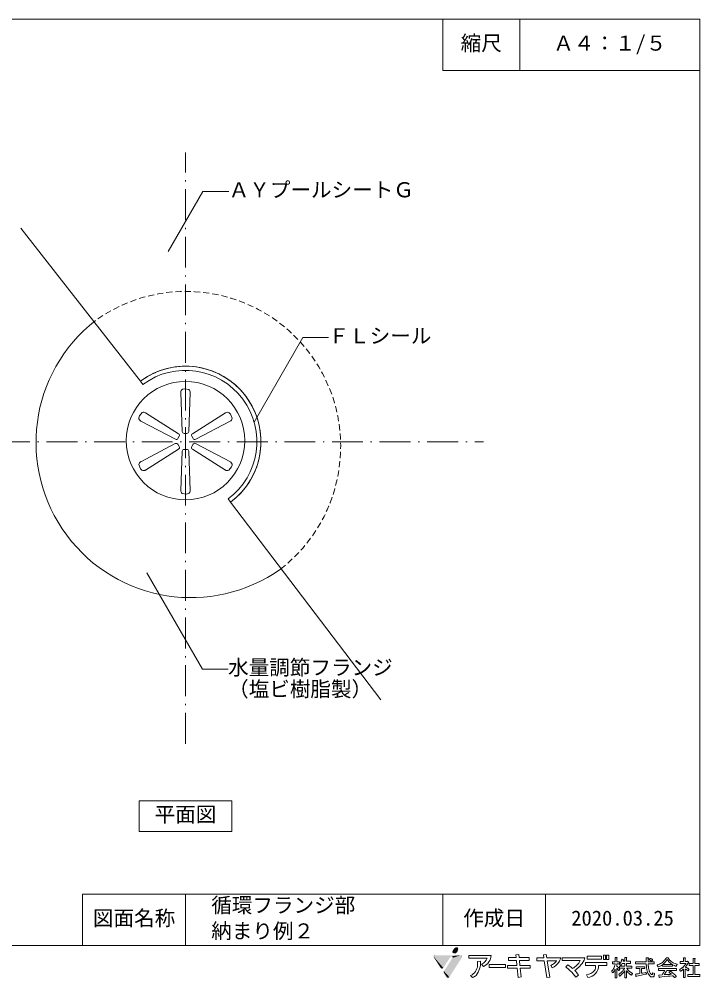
# Model space of a CAD drawing. Units: millimetres on the paper, with parts at other scales. Extents: x -135 to 135, y -94 to 92.
# Drawn here: x 2.7 to 135, y -94.3 to 92 of the extents above; entities that cross this region are included whole.
import ezdxf
from ezdxf.enums import TextEntityAlignment as Align

# ---------------------------------------------------------------- set-up
doc = ezdxf.new("R2010")
doc.units = ezdxf.units.MM
doc.linetypes.add('DASHED1', pattern=[1.8, 1.2, -0.6])
doc.linetypes.add('DASHED_DOTTED', pattern=[9.25, 6, -1.5, 0.25, -1.5])
for name, color, linetype, lineweight in [('1-0_芯・寸法線', 1, 'DASHED_DOTTED', 18), ('1-2_ハッチング', 4, 'Continuous', 9), ('1-4_リベットルーフ', 6, 'Continuous', 18), ('1-D_設備②', 9, 'Continuous', 18), ('E-E', 7, 'Continuous', 18), ('F-F', 7, 'Continuous', 18)]:
    doc.layers.add(name, color=color, linetype=linetype, lineweight=lineweight)
doc.styles.add('ＭＳ ゴシック', font='')
doc.styles.get('ＭＳ ゴシック').set_extended_font_data('MS Gothic')

msp = doc.modelspace()

# ---------------------------------------------------------------- hatches: boundary and pattern name
at = {"layer": 'F-F'}
for color, points in [(70, [(87.1, -88.72, 0.09), (86.859, -89.336)]), (70, [(86.859, -89.336, 0.15), (87.504, -89.533)]), (70, [(87.691, -88.329, 0.2), (87.1, -88.72)]), (70, [(87.504, -89.533, 0.13), (87.793, -89.262)]), (70, [(87.92, -88.385, 0.2), (87.691, -88.329)]), (70, [(87.793, -89.262, 0.09), (88.033, -88.646)]), (70, [(88.033, -88.646, 0.15), (87.92, -88.385)]), (5, [(83.566, -89.865, 0.41), (83.259, -90.173)]), (5, [(83.259, -90.173, 0.12), (83.296, -90.316)]), (5, [(88.788, -90.172, 0.41), (88.475, -89.865)]), (5, [(88.739, -90.337, 0.17), (88.788, -90.172)]), (5, [(84.643, -92.377, 0.2), (84.862, -92.471)]), (5, [(84.862, -92.471, 0.25), (85.119, -92.331)]), (5, [(85.249, -92.97, 0.16), (85.193, -93.144)]), (5, [(85.193, -93.144, 0.15), (85.246, -93.317)]), (5, [(85.816, -94.181, 0.19), (86.027, -94.266)]), (5, [(86.027, -94.266, 0.26), (86.289, -94.12)])]:
    msp.add_hatch(color=color, dxfattribs=at).paths.add_polyline_path(points)

# ---------------------------------------------------------------- linework, layer by layer
at = {"layer": '1-0_芯・寸法線'}
for p, q in [((35, -48.772), (35, 66.093)), ((-103.009, 9.908), (92.969, 9.908))]:
    msp.add_line(p, q, dxfattribs=at)
at = {"layer": '1-2_ハッチング'}
for p, q in [((26.252, 21.637), (26.725, 21.033)), ((43.765, -1.85), (43.281, -1.213))]:
    msp.add_line(p, q, dxfattribs=at)
for radius in [14.665, 13.865]:
    msp.add_arc((35, 9.908), radius, 306.671, 126.64, dxfattribs=at)
at = {"layer": '1-4_リベットルーフ'}
for p, q in [((2.954, 51.37), (26.252, 21.637)), ((43.765, -1.85), (72.999, -40.257))]:
    msp.add_line(p, q, dxfattribs=at)
for centre, radius, start, end in [((35, 9.908), 14.665, 306.704, 109.511), ((35.329, 9.532), 15.131, 110.228, 126.863)]:
    msp.add_arc(centre, radius, start, end, dxfattribs=at)
at = {"layer": '1-D_設備②'}
for p, q in [((34.373, 11.86), (34.077, 19.49)), ((35.931, 19.472), (35.627, 11.88)), ((27.225, 15.521), (33.648, 11.461)), ((36.334, 11.451), (42.794, 15.522)), ((33.039, 10.365), (26.283, 13.924)), ((43.706, 13.909), (36.979, 10.376)), ((34.739, 11.514), (35.261, 11.514)), ((26.294, 6.005), (33.021, 9.538)), ((33.521, 10.51), (33.782, 10.961)), ((33.782, 8.953), (33.521, 9.404)), ((36.218, 10.961), (36.479, 10.51)), ((36.479, 9.404), (36.218, 8.953)), ((36.961, 9.549), (43.717, 5.99)), ((33.666, 8.463), (27.206, 4.392)), ((34.069, 0.442), (34.373, 8.034)), ((35.261, 8.4), (34.739, 8.4)), ((35.627, 8.054), (35.923, 0.424)), ((42.775, 4.393), (36.352, 8.453))]:
    msp.add_line(p, q, dxfattribs=at)
for points in [[(34.437, 20.107), (34.795, 20.199), (35.637, 20.06)], [(25.928, 14.545), (26.027, 14.9), (26.569, 15.56)], [(43.509, 15.52), (43.767, 15.256), (44.068, 14.457)], [(26.491, 4.394), (26.233, 4.658), (25.932, 5.457)], [(44.072, 5.369), (43.973, 5.014), (43.431, 4.354)], [(35.563, -0.193), (35.205, -0.285), (34.363, -0.146)]]:
    msp.add_lwpolyline(points, dxfattribs=at)
msp.add_circle((35, 10.108), 11.507, dxfattribs=at)
at = {"layer": '1-D_設備②', "linetype": 'DASHED1'}
msp.add_arc((35.058, 8.985), 30.117, 307.734, 125.698, dxfattribs=at)
at = {"layer": '1-D_設備②'}
for centre, radius, start, end in [((36.053, 9.725), 30.119, 128.058, 305.373), ((36.053, 9.725), 30.119, 128.058, 305.373), ((34.788, 19.49), 0.71, 119.595, 184.439), ((35.196, 19.472), 0.735, 355.423, 53.133), ((26.857, 14.884), 0.735, 55.423, 113.133), ((43.149, 14.907), 0.71, 59.595, 124.439), ((26.638, 14.54), 0.71, 179.595, 244.439), ((43.339, 14.545), 0.735, 295.423, 353.133), ((33.465, 11.144), 0.366, 330, 60), ((34.739, 11.881), 0.367, 181.1, 270), ((35.261, 11.88), 0.366, 270, 0), ((36.536, 11.145), 0.367, 121.1, 210), ((33.204, 9.221), 0.366, 30, 120), ((33.203, 10.693), 0.367, 241.1, 330), ((36.796, 10.693), 0.366, 210, 300), ((36.797, 9.221), 0.367, 61.1, 150), ((33.464, 8.769), 0.367, 301.1, 30), ((34.739, 8.034), 0.366, 90, 180), ((35.261, 8.033), 0.367, 1.1, 90), ((36.535, 8.77), 0.366, 150, 240), ((26.661, 5.369), 0.735, 115.423, 173.133), ((43.362, 5.374), 0.71, 359.595, 64.439), ((26.851, 5.007), 0.71, 239.595, 304.439), ((43.143, 5.03), 0.735, 235.423, 293.133), ((34.804, 0.442), 0.735, 175.423, 233.133), ((35.212, 0.424), 0.71, 299.595, 4.439)]:
    msp.add_arc(centre, radius, start, end, dxfattribs=at)
at = {"layer": 'E-E'}
for p, q in [((38.394, 58.509), (31.654, 46.835)), ((38.394, 58.509), (43.394, 58.509)), ((57.812, 30.138), (48.332, 13.717)), ((57.812, 30.138), (62.812, 30.138)), ((38.281, -34.309), (27.471, -15.585)), ((38.281, -34.309), (43.281, -34.309)), ((26, -65.85), (26, -59.85)), ((26, -59.85), (44, -59.85)), ((44, -59.85), (44, -65.85)), ((44, -65.85), (26, -65.85))]:
    msp.add_line(p, q, dxfattribs=at)
at = {"layer": 'F-F'}
for p, q in [((100, 92), (100, 82)), ((15, -88), (15, -78)), ((35, -88), (35, -78)), ((85, -88), (85, -78)), ((105, -88), (105, -78)), ((90.113, -90.473), (93.651, -90.473)), ((91.771, -91.098), (92.37, -91.056)), ((97.803, -90.345), (97.803, -90.91)), ((99.285, -90.345), (97.803, -90.345)), ((97.803, -90.91), (99.343, -90.91)), ((99.787, -89.75), (99.231, -89.815)), ((99.231, -89.815), (99.285, -90.345)), ((99.343, -90.91), (99.438, -91.849)), ((99.849, -90.345), (99.787, -89.75)), ((101.838, -90.345), (99.849, -90.345)), ((99.907, -90.91), (101.835, -90.91)), ((100.004, -91.849), (99.907, -90.91)), ((101.835, -90.91), (101.838, -90.345)), ((103.322, -90.379), (103.322, -90.944)), ((104.674, -90.379), (103.322, -90.379)), ((103.322, -90.944), (104.759, -90.944)), ((105.139, -89.707), (104.583, -89.772)), ((104.583, -89.772), (104.674, -90.379)), ((104.759, -90.944), (105.247, -94.204)), ((105.241, -90.379), (105.139, -89.707)), ((107.975, -90.379), (105.241, -90.379)), ((105.808, -94.122), (105.327, -90.944)), ((105.327, -90.944), (107.167, -90.944)), ((108.222, -90.926), (111.727, -90.926)), ((120.731, -91.058), (121.521, -91.058)), ((121.521, -91.058), (121.521, -91.454)), ((132.223, -90.4), (131.839, -90.4)), ((92.932, -92.059), (92.549, -91.613)), ((97.589, -91.849), (97.589, -92.414)), ((99.438, -91.849), (97.589, -91.849)), ((97.589, -92.414), (99.496, -92.414)), ((99.496, -92.414), (99.676, -94.187)), ((102.033, -91.849), (100.004, -91.849)), ((100.063, -92.414), (102.031, -92.414)), ((100.238, -94.105), (100.063, -92.414)), ((102.031, -92.414), (102.033, -91.849)), ((106.32, -92.316), (106.047, -91.887)), ((108.936, -92.141), (109.345, -91.743)), ((112.787, -91.868), (114.7, -91.868)), ((115.313, -91.868), (116.935, -91.868)), ((118.547, -91.541), (117.987, -91.541)), ((118.569, -92.551), (118.569, -94.263)), ((118.887, -91.541), (119.37, -91.541)), ((120.38, -92.376), (119.392, -92.376)), ((120.402, -91.454), (120.402, -91.98)), ((120.402, -92.902), (120.402, -94.263)), ((120.731, -91.454), (120.731, -91.98)), ((120.731, -91.454), (121.521, -91.454)), ((120.764, -92.376), (121.807, -92.376)), ((124.584, -91.541), (122.476, -91.541)), ((124.331, -92.156), (122.652, -92.156)), ((122.652, -92.156), (122.652, -92.463)), ((123.333, -92.463), (122.652, -92.463)), ((123.662, -92.477), (124.331, -92.477)), ((124.331, -92.156), (124.331, -92.477)), ((124.946, -91.541), (126.142, -91.541)), ((130.434, -92.463), (126.933, -92.463)), ((126.933, -92.463), (126.933, -92.858)), ((128.162, -92.858), (126.933, -92.858)), ((127.745, -91.717), (127.745, -92.024)), ((128.557, -92.858), (130.434, -92.858)), ((130.434, -92.463), (130.434, -92.858)), ((132.322, -91.454), (131.202, -91.454)), ((131.839, -92.551), (131.839, -94.22)), ((133.672, -91.893), (132.937, -91.893)), ((133.672, -91.893), (133.672, -93.649)), ((134.056, -91.497), (134.846, -91.497)), ((134.056, -91.893), (134.056, -93.649)), ((134.056, -91.893), (134.846, -91.893)), ((134.846, -91.497), (134.846, -91.893)), ((90.815, -94.219), (90.433, -93.82)), ((99.676, -94.187), (100.238, -94.105)), ((105.247, -94.204), (105.808, -94.122)), ((111.418, -93.722), (110.885, -94.141)), ((113.198, -94.182), (112.968, -93.679)), ((132.662, -93.649), (132.662, -94)), ((133.672, -93.649), (132.662, -93.649)), ((135, -94), (132.662, -94)), ((134.056, -93.649), (135, -93.649)), ((135, -93.649), (135, -94))]:
    msp.add_line(p, q, dxfattribs=at)
for points in [[(-135, 92), (135, 92), (135, -88), (-135, -88)], [(85, 92), (85, 82), (135, 82)], [(135, -78), (40.118, -78), (15, -78)], [(94.447, -89.913), (90.113, -89.913), (90.113, -90.473)], [(112.613, -90.361), (108.222, -90.361), (108.222, -90.926)], [(113.122, -90.071), (113.122, -90.636), (115.909, -90.636)], [(115.909, -90.636), (115.912, -90.071), (113.122, -90.071)], [(118.569, -91.146), (117.987, -91.146), (117.987, -91.541)], [(118.876, -90.312), (118.569, -90.312), (118.569, -91.146)], [(118.876, -90.312), (118.942, -90.356), (118.898, -90.4), (118.887, -90.444), (118.887, -91.146)], [(118.887, -91.146), (119.37, -91.146), (119.37, -91.541)], [(119.875, -90.663), (119.853, -90.663), (119.842, -90.707), (119.82, -90.751), (119.798, -90.839), (119.776, -90.883), (119.765, -90.927), (119.743, -90.971), (119.732, -91.015), (119.688, -91.102), (119.678, -91.146), (119.612, -91.278), (119.579, -91.322), (119.535, -91.41), (119.403, -91.585), (119.359, -91.629), (119.491, -91.761), (119.524, -91.805), (119.612, -91.893)], [(119.875, -90.663), (120.051, -90.707), (120.204, -90.751), (120.204, -90.795), (120.138, -90.839), (120.128, -90.883), (120.106, -90.927), (120.084, -91.015), (120.062, -91.058)], [(120.72, -90.312), (120.402, -90.312), (120.402, -91.058), (120.062, -91.058)], [(120.72, -90.312), (120.775, -90.356), (120.731, -90.4), (120.731, -91.058)], [(124.573, -91.146), (122.476, -91.146), (122.476, -91.541)], [(124.99, -90.4), (124.573, -90.4), (124.573, -91.146)], [(124.99, -90.4), (125.012, -90.444), (124.946, -90.532), (124.946, -91.146)], [(124.946, -91.146), (126.142, -91.146), (126.142, -91.541)], [(125.451, -90.488), (125.407, -90.488), (125.352, -90.532), (125.308, -90.575), (125.198, -90.663), (125.155, -90.707), (125.198, -90.751), (125.275, -90.795), (125.341, -90.839), (125.561, -91.015)], [(125.451, -90.488), (125.605, -90.575), (125.659, -90.619), (125.725, -90.663), (125.78, -90.707), (125.824, -90.751), (125.857, -90.795), (125.747, -90.883), (125.703, -90.927), (125.594, -91.015), (125.561, -91.015)], [(128.557, -90.356), (128.491, -90.356), (128.447, -90.444), (128.414, -90.488), (128.392, -90.532), (128.327, -90.619), (128.305, -90.663), (128.206, -90.795), (128.162, -90.839), (128.096, -90.927), (127.92, -91.102), (127.866, -91.146), (127.822, -91.19), (127.712, -91.278), (127.514, -91.41), (127.361, -91.497), (127.185, -91.585), (126.966, -91.673), (126.834, -91.717), (126.724, -91.761), (126.735, -91.805), (126.757, -91.849), (126.768, -91.893), (126.79, -91.937), (126.801, -91.98), (126.823, -92.024), (126.834, -92.068), (126.856, -92.112)], [(128.678, -90.707), (128.7, -90.751), (128.733, -90.795), (128.755, -90.839), (128.985, -91.146), (129.205, -91.366), (129.369, -91.497), (129.567, -91.629), (129.644, -91.673), (127.778, -91.673)], [(128.678, -90.707), (128.645, -90.707), (128.612, -90.751), (128.59, -90.795), (128.557, -90.839), (128.535, -90.883), (128.338, -91.146), (128.294, -91.19), (128.261, -91.234), (127.997, -91.497), (127.778, -91.673)], [(128.557, -90.356), (128.864, -90.4), (128.908, -90.444), (128.864, -90.488), (128.875, -90.532), (129.007, -90.707), (129.095, -90.795), (129.128, -90.839), (129.172, -90.883), (129.227, -90.927), (129.271, -90.971), (129.435, -91.102), (129.633, -91.234), (129.786, -91.322), (129.962, -91.41), (130.182, -91.497), (130.302, -91.541), (130.445, -91.585), (130.599, -91.629), (130.588, -91.673), (130.544, -91.761), (130.533, -91.805), (130.489, -91.893), (130.478, -91.937), (130.434, -92.024), (130.412, -92.024)], [(131.839, -90.4), (131.839, -91.102), (131.202, -91.102), (131.202, -91.454)], [(132.223, -90.4), (132.179, -90.444), (132.168, -90.488), (132.168, -91.058), (132.19, -91.102)], [(132.618, -91.058), (132.838, -91.278), (132.794, -91.322), (132.728, -91.366), (132.662, -91.497), (132.629, -91.541), (132.585, -91.629), (132.552, -91.673), (132.53, -91.717), (132.432, -91.849), (132.41, -91.893), (132.245, -92.112), (132.201, -92.156), (132.168, -92.2), (132.256, -92.244), (132.377, -92.288), (132.574, -92.376), (132.662, -92.419), (132.816, -92.507), (132.882, -92.551), (132.904, -92.595), (132.75, -92.902), (132.706, -92.902)], [(132.618, -91.058), (132.585, -91.058), (132.563, -91.102), (132.19, -91.102)], [(134.1, -90.488), (133.672, -90.488), (133.672, -91.497)], [(134.1, -90.488), (134.122, -90.532), (134.078, -90.575), (134.056, -90.619), (134.056, -91.497)], [(116.935, -91.868), (116.938, -91.303), (112.787, -91.303), (112.787, -91.868)], [(118.547, -91.541), (118.525, -91.629), (118.525, -91.673), (118.492, -91.805), (118.47, -91.849), (118.437, -91.98), (118.415, -92.024), (118.404, -92.068), (118.382, -92.112), (118.371, -92.156), (118.327, -92.244), (118.316, -92.288), (118.251, -92.419), (118.218, -92.463), (118.174, -92.551), (118.141, -92.595), (118.119, -92.639), (117.987, -92.815), (117.943, -92.858), (117.91, -92.902), (117.866, -92.946), (117.866, -92.99), (117.888, -93.034), (117.921, -93.078), (117.943, -93.122), (117.976, -93.166), (117.998, -93.21), (118.031, -93.254), (118.053, -93.298)], [(118.569, -92.551), (118.536, -92.551), (118.492, -92.639), (118.481, -92.683), (118.415, -92.815), (118.382, -92.858), (118.338, -92.946), (118.273, -93.034), (118.251, -93.078), (118.152, -93.21), (118.108, -93.254), (118.075, -93.298), (118.053, -93.298)], [(118.942, -92.463), (118.887, -92.463), (118.887, -94.263), (118.569, -94.263)], [(118.887, -91.541), (118.887, -92.024), (119.019, -92.112), (119.184, -92.244), (119.403, -92.463), (119.469, -92.551), (119.304, -92.771), (119.26, -92.815), (119.227, -92.858)], [(118.942, -92.463), (118.986, -92.507), (119.118, -92.683), (119.14, -92.727), (119.173, -92.771), (119.195, -92.815), (119.227, -92.858)], [(120.38, -92.376), (120.358, -92.419), (120.325, -92.463), (120.303, -92.507), (120.204, -92.639), (120.182, -92.683), (120.149, -92.727), (120.106, -92.771), (120.007, -92.902), (119.919, -92.99), (119.886, -93.034), (119.71, -93.21), (119.656, -93.254), (119.612, -93.298), (119.557, -93.341), (119.513, -93.385), (119.458, -93.429), (119.392, -93.473), (119.227, -93.605), (119.293, -93.737), (119.326, -93.78), (119.392, -93.912)], [(120.402, -91.98), (119.392, -91.98), (119.392, -92.376)], [(120.402, -92.902), (120.38, -92.902), (120.347, -92.946), (120.325, -92.99), (120.292, -93.034), (120.27, -93.078), (120.106, -93.298), (120.062, -93.341), (120.029, -93.385), (119.765, -93.649), (119.491, -93.868), (119.425, -93.912), (119.392, -93.912)], [(120.402, -91.454), (119.908, -91.454), (119.842, -91.585), (119.809, -91.629), (119.765, -91.717), (119.634, -91.893), (119.612, -91.893)], [(120.775, -92.902), (120.731, -92.902), (120.731, -94.263), (120.402, -94.263)], [(120.731, -91.98), (121.807, -91.98), (121.807, -92.376)], [(120.764, -92.376), (120.786, -92.419), (120.984, -92.683), (121.028, -92.727), (121.06, -92.771), (121.148, -92.858), (121.203, -92.902), (121.247, -92.946), (121.521, -93.166), (121.851, -93.385), (121.928, -93.429), (121.884, -93.517), (121.851, -93.561), (121.741, -93.78), (121.686, -93.78)], [(120.775, -92.902), (120.874, -93.034), (120.918, -93.078), (120.951, -93.122), (120.995, -93.166), (121.028, -93.21), (121.203, -93.385), (121.258, -93.429), (121.302, -93.473), (121.412, -93.561), (121.456, -93.605), (121.51, -93.649), (121.576, -93.693), (121.686, -93.78)], [(123.333, -92.463), (123.333, -93.429), (123.069, -93.473), (122.696, -93.517), (122.498, -93.561), (122.542, -93.737), (122.542, -93.78), (122.586, -93.956), (122.619, -94)], [(123.662, -92.463), (123.662, -92.477), (123.662, -93.341)], [(124.584, -91.541), (124.584, -91.585), (124.595, -91.629), (124.595, -91.849), (124.606, -91.893), (124.606, -92.024), (124.617, -92.068), (124.617, -92.156), (124.628, -92.2), (124.628, -92.244), (124.639, -92.288), (124.639, -92.332), (124.65, -92.376), (124.65, -92.419), (124.672, -92.507), (124.672, -92.551), (124.705, -92.683), (124.705, -92.727), (124.759, -92.946), (124.781, -92.99), (124.814, -93.122), (124.836, -93.166), (124.847, -93.21), (124.913, -93.341), (124.924, -93.385), (124.946, -93.429), (124.979, -93.473), (125.023, -93.561), (125.056, -93.605), (125.078, -93.649), (125.209, -93.824), (125.297, -93.912), (125.352, -93.956), (125.484, -94.044), (125.594, -94.088)], [(124.946, -91.541), (124.946, -91.629), (124.957, -91.673), (124.957, -91.761), (124.968, -91.805), (124.968, -91.893), (124.979, -91.937), (124.979, -91.98), (124.99, -92.024), (124.99, -92.112), (125.001, -92.156), (125.001, -92.2), (125.023, -92.288), (125.023, -92.332), (125.034, -92.376), (125.034, -92.419), (125.067, -92.551), (125.067, -92.595), (125.133, -92.858), (125.155, -92.902), (125.176, -92.99), (125.198, -93.034), (125.209, -93.078), (125.341, -93.341), (125.374, -93.385), (125.396, -93.429), (125.429, -93.473), (125.473, -93.517), (125.506, -93.561), (125.561, -93.605), (125.637, -93.649)], [(127.745, -91.717), (127.712, -91.717), (127.514, -91.849), (127.284, -91.98), (127.086, -92.068), (126.977, -92.112), (126.856, -92.112)], [(128.162, -92.858), (128.129, -92.902), (128.041, -93.078), (128.008, -93.122), (127.92, -93.298), (127.888, -93.341), (127.8, -93.517), (127.767, -93.561), (127.701, -93.693), (127.075, -93.737), (126.998, -93.78), (127.009, -93.824), (127.031, -93.868), (127.097, -94.132), (127.13, -94.176)], [(129.732, -91.717), (129.666, -91.717), (129.666, -92.024), (127.745, -92.024)], [(128.557, -92.858), (128.513, -92.946), (128.48, -92.99), (128.458, -93.034), (128.425, -93.078), (128.381, -93.166), (128.349, -93.21), (128.327, -93.254), (128.294, -93.298), (128.25, -93.385), (128.217, -93.429), (128.195, -93.473), (128.162, -93.517), (128.118, -93.605), (128.085, -93.649)], [(129.314, -92.99), (129.271, -92.99), (129.007, -93.166), (129.051, -93.21), (129.38, -93.473), (129.424, -93.517), (129.479, -93.561), (129.238, -93.605), (128.645, -93.649), (128.085, -93.649)], [(129.314, -92.99), (129.424, -93.078), (129.49, -93.122), (129.71, -93.298), (129.753, -93.341), (129.863, -93.429), (129.907, -93.473), (129.962, -93.517), (130.05, -93.605), (130.105, -93.649), (130.236, -93.78), (130.269, -93.824), (130.313, -93.868), (130.379, -93.956), (130.401, -94), (130.324, -94.044), (130.193, -94.132), (130.116, -94.176), (130.05, -94.176)], [(129.732, -91.717), (129.885, -91.805), (130.061, -91.893), (130.28, -91.98), (130.412, -92.024)], [(132.322, -91.454), (132.3, -91.497), (132.267, -91.541), (132.245, -91.585), (132.179, -91.673), (132.157, -91.717), (132.091, -91.805), (132.047, -91.849), (131.982, -91.937), (131.938, -91.98), (131.905, -92.024), (131.729, -92.2), (131.674, -92.244), (131.63, -92.288), (131.521, -92.376), (131.455, -92.419), (131.4, -92.463), (131.202, -92.595), (131.125, -92.639), (131.06, -92.683), (131.104, -92.771), (131.114, -92.815), (131.202, -92.99)], [(131.839, -92.551), (131.817, -92.551), (131.773, -92.595), (131.554, -92.771), (131.488, -92.815), (131.433, -92.858), (131.301, -92.946), (131.224, -92.99), (131.202, -92.99)], [(132.19, -92.551), (132.168, -92.551), (132.168, -94.22), (131.839, -94.22)], [(132.19, -92.551), (132.267, -92.595), (132.53, -92.771), (132.64, -92.858), (132.706, -92.902)], [(133.672, -91.497), (132.937, -91.497), (132.937, -91.893)], [(124.573, -93.254), (124.584, -93.298), (124.584, -93.341), (124.606, -93.429), (124.606, -93.473), (124.617, -93.517), (124.54, -93.561), (124.123, -93.649), (123.684, -93.737), (123.223, -93.824), (122.981, -93.868), (122.729, -93.912), (122.674, -93.956), (122.652, -94), (122.619, -94)], [(124.573, -93.254), (124.452, -93.254), (124.211, -93.298), (123.947, -93.341), (123.662, -93.341)], [(125.89, -93.298), (125.978, -93.341), (126.175, -93.429), (126.175, -93.473), (126.153, -93.561), (126.153, -93.605), (126.131, -93.693), (126.131, -93.737), (126.109, -93.824), (126.109, -93.868), (126.098, -93.912), (126.055, -94), (126.022, -94.044), (125.967, -94.088), (125.594, -94.088)], [(125.89, -93.298), (125.813, -93.298), (125.813, -93.385), (125.802, -93.429), (125.802, -93.473), (125.791, -93.517), (125.791, -93.561), (125.769, -93.605), (125.736, -93.649), (125.637, -93.649)], [(129.764, -93.868), (129.589, -93.868), (129.194, -93.912), (128.788, -93.956), (127.602, -94.088), (127.24, -94.132), (127.174, -94.176), (127.13, -94.176)], [(129.764, -93.868), (129.808, -93.912), (129.863, -93.956), (129.896, -94), (129.94, -94.044), (129.973, -94.088), (130.017, -94.132), (130.05, -94.176)]]:
    msp.add_lwpolyline(points, dxfattribs=at)
for points in [[(116.269, -89.871), (116.269, -90.702), (116.689, -90.702), (116.689, -89.871)], [(116.854, -89.871), (116.854, -90.702), (117.274, -90.702), (117.274, -89.871)], [(97.191, -92.232), (97.193, -91.667), (94.061, -91.667), (94.061, -92.232)]]:
    msp.add_lwpolyline(points, close=True, dxfattribs=at)
for centre, radius, start, end in [((88.248, -91.237), 4.127, 321.70219, 2.51808), ((87.92, -91.573), 3.881, 355.59126, 7.04088), ((91.903, -89.887), 1.843, 290.51409, 341.45837), ((91.824, -89.669), 2.635, 294.8858, 354.69747), ((104.806, -89.292), 2.876, 295.56538, 324.94095), ((104.909, -89.377), 3.26, 295.64126, 325.26891), ((104.741, -89.43), 3.37, 327.63749, 343.65418), ((108.582, -89.337), 3.524, 298.08031, 333.1921), ((107.056, -87.951), 6.144, 318.37205, 332.10657), ((111.108, -90.197), 1.514, 335.50113, 353.79682), ((89.438, -91.682), 2.358, 294.95827, 355.39657), ((103.133, -99.803), 9.611, 45.98543, 52.85886), ((103.434, -100.195), 10.314, 48.70056, 55.02812), ((99.938, -102.448), 13.741, 37.19387, 44.0673), ((107, -87.437), 6.536, 304.1408, 315.32696), ((103.277, -99.935), 10.242, 37.35157, 43.80171), ((112.644, -91.198), 2.502, 277.43741, 318.2533), ((113.035, -91.909), 2.278, 274.09817, 1.03795), ((113.136, -92.087), 1.58, 330.51445, 7.9511), ((89.831, -91.921), 2.5, 293.16671, 311.4624)]:
    msp.add_arc(centre, radius, start, end, dxfattribs=at)
at = {"layer": 'F-F', "color": 70}
for points in [[(87.1, -88.72), (86.859, -89.336), (88.033, -88.646), (87.793, -89.262)], [(86.859, -89.336), (87.504, -89.533), (87.793, -89.262)], [(87.691, -88.329), (87.1, -88.72), (87.92, -88.385), (88.033, -88.646)]]:
    msp.add_solid(points, dxfattribs=at)
at = {"layer": 'F-F', "color": 5}
for points in [[(88.475, -89.865), (83.259, -90.173), (86.737, -90.056)], [(88.475, -89.865), (83.566, -89.865), (83.259, -90.173)], [(83.259, -90.173), (86.587, -90.091), (86.737, -90.056)], [(83.259, -90.173), (85.119, -92.331), (86.587, -90.091)], [(83.259, -90.173), (84.862, -92.471), (85.119, -92.331)], [(83.259, -90.173), (84.643, -92.377), (84.862, -92.471)], [(83.259, -90.173), (83.296, -90.316), (84.643, -92.377)], [(88.475, -89.865), (86.913, -90.403), (85.249, -92.97)], [(85.249, -92.97), (88.788, -90.172), (88.475, -89.865)], [(85.249, -92.97), (88.739, -90.337), (88.788, -90.172)], [(85.249, -92.97), (86.289, -94.12), (88.739, -90.337)], [(88.475, -89.865), (86.737, -90.056), (86.878, -90.118)], [(88.475, -89.865), (86.878, -90.118), (86.943, -90.185)], [(88.475, -89.865), (86.948, -90.346), (86.913, -90.403)], [(88.475, -89.865), (86.943, -90.185), (86.948, -90.346)], [(85.249, -92.97), (85.193, -93.144), (85.246, -93.317)], [(85.249, -92.97), (85.246, -93.317), (85.816, -94.181)], [(85.249, -92.97), (86.027, -94.266), (86.289, -94.12)], [(85.249, -92.97), (85.816, -94.181), (86.027, -94.266)]]:
    msp.add_solid(points, dxfattribs=at)

# ---------------------------------------------------------------- texts
at = {"layer": 'E-E', "style": 'ＭＳ ゴシック'}
for s, p in [('縮尺', (88.5, 85)), ('Ａ４：１/５', (106.5, 85)), ('ＡＹプールシートＧ', (43.394, 56.509)), ('ＦＬシール', (62.812, 28.138)), ('水量調節フランジ', (43.281, -36.309)), ('（塩ビ樹脂製）', (43.281, -40.505)), ('平面図', (29, -64.85)), ('循環フランジ部', (40, -82.5)), ('図面名称', (17, -85)), ('作成日', (89, -85)), ('2020.03.25', (110, -85)), ('納まり例２', (40, -87.5))]:
    msp.add_text(s, height=2.933, dxfattribs=at).set_placement(p, align=Align.BOTTOM_LEFT)

doc.saveas('drawing.dxf')
